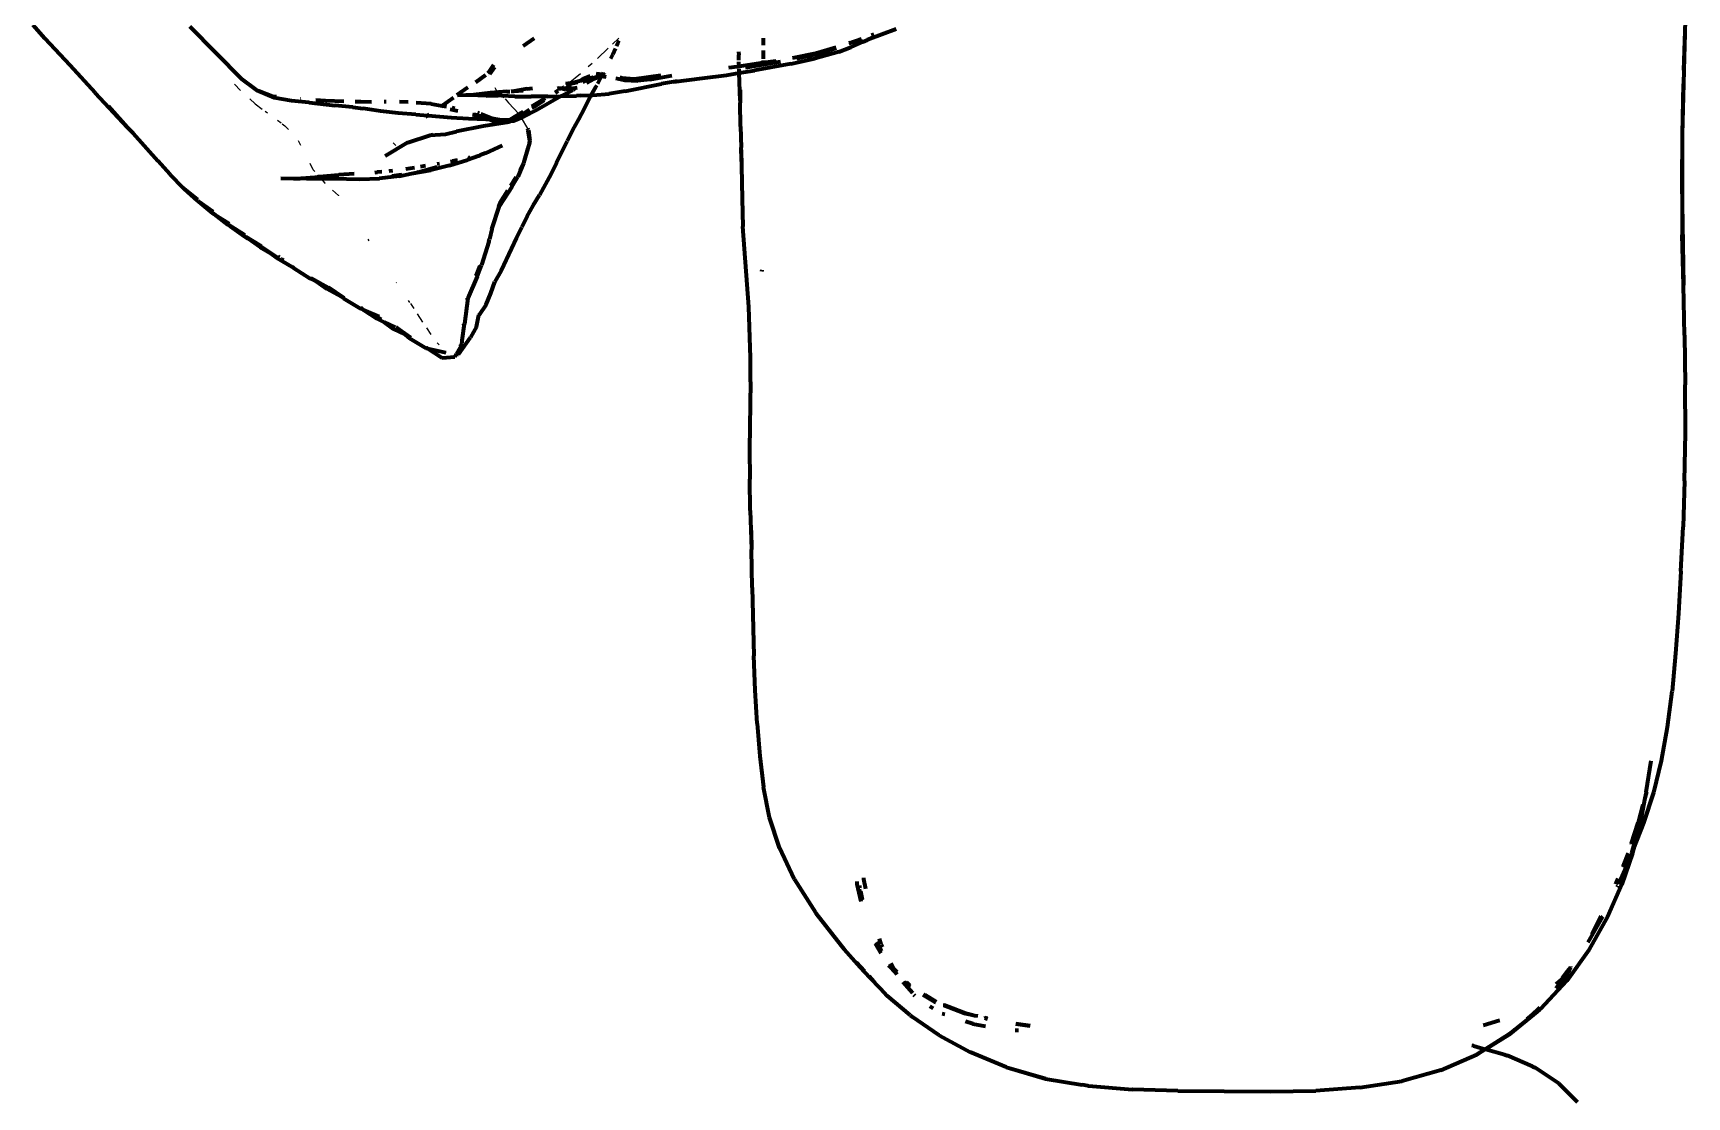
# Model space of a CAD drawing. Header units: millimetres. Extents: x 4307 to 31003, y 2809 to 20009.
# Drawn here: x 7275.3 to 7703.9, y 6480.9 to 6756.7 of the extents above; entities that cross this region are included whole.
import ezdxf

# ---------------------------------------------------------------- set-up
doc = ezdxf.new("R2010")
doc.units = ezdxf.units.MM
doc.layers.add('ProfileEdges', color=7, linetype='Continuous')

msp = doc.modelspace()

# ---------------------------------------------------------------- linework, layer by layer
for p, q in [((7427.03, 6755.34), (7425.39, 6753.8)), ((7424.31, 6752.79), (7421.5, 6750.14)), ((7413.91, 6743.62), (7417.1, 6746.18)), ((7420.11, 6748.83), (7419.15, 6747.93)), ((7327.5, 6743.46), (7329.02, 6741.85)), ((7394.9, 6742.62), (7395.18, 6742.09)), ((7395.18, 6742.09), (7395.88, 6741.36)), ((7411.45, 6742.36), (7411.27, 6741.69)), ((7412.7, 6742.66), (7412.74, 6742.69)), ((7413.45, 6743.26), (7413.56, 6743.34)), ((7413.56, 6743.34), (7413.91, 6743.62)), ((7331.4, 6739.61), (7332.78, 6738.34)), ((7332.78, 6738.34), (7334.6, 6737)), ((7395.88, 6741.36), (7396.75, 6740.45)), ((7396.75, 6740.45), (7397.29, 6739.9)), ((7397.57, 6739.61), (7398.51, 6738.64)), ((7398.51, 6738.64), (7401.13, 6735.76)), ((7335.37, 6736.44), (7336, 6735.98)), ((7338.58, 6734.1), (7339.52, 6733.41)), ((7401.17, 6735.71), (7401.21, 6735.66)), ((7401.51, 6735.33), (7401.21, 6735.66)), ((7401.82, 6734.81), (7401.51, 6735.33)), ((7401.86, 6734.75), (7401.82, 6734.81)), ((7403.49, 6732), (7401.86, 6734.75)), ((7339.83, 6733.18), (7340.53, 6732.67)), ((7341.46, 6731.68), (7340.53, 6732.67)), ((7344.67, 6727.53), (7344.08, 6728.76)), ((7347.88, 6721.27), (7347.04, 6722.86)), ((7347.88, 6721.27), (7348.31, 6720.77)), ((7348.99, 6719.99), (7349.44, 6719.47)), ((7349.44, 6719.47), (7349.87, 6718.98)), ((7349.87, 6718.98), (7350.86, 6717.83)), ((7350.86, 6717.83), (7350.94, 6717.75)), ((7352.82, 6716.01), (7354.37, 6714.57)), ((7354.37, 6714.57), (7354.4, 6714.53)), ((7362.04, 6703.3), (7362.3, 6702.85)), ((7369.44, 6691.99), (7369.38, 6692.07)), ((7372.93, 6686.87), (7372.58, 6687.4)), ((7373.99, 6685.26), (7373.14, 6686.56)), ((7376.31, 6681.76), (7374.9, 6683.88)), ((7378.45, 6678.53), (7377.28, 6680.29)), ((7379.96, 6676.43), (7380.46, 6675.9)), ((7382.24, 6674.02), (7382.31, 6673.94))]:
    msp.add_line(p, q)
at = {"layer": 'ProfileEdges', "lineweight": 211}
for p, q in [((7703.06, 6747.09), (7703.86, 6769.6)), ((7278.29, 6755.27), (7275.26, 6758.71)), ((7284.85, 6748.27), (7278.29, 6755.27)), ((7322.62, 6751.59), (7315.86, 6758.38)), ((7402.23, 6753.35), (7405.1, 6755.41)), ((7426.8, 6754.04), (7427.19, 6754.79)), ((7464.49, 6755.36), (7464.47, 6753.54)), ((7486.99, 6754.13), (7489.93, 6755.2)), ((7487.72, 6754.3), (7489.97, 6755.11)), ((7490.29, 6754.39), (7491.49, 6754.97)), ((7498.97, 6757.72), (7491.49, 6754.97)), ((7491.49, 6754.97), (7493.32, 6755.86)), ((7492.54, 6756.15), (7493.17, 6756.38)), ((7492.68, 6756.09), (7493.2, 6756.28)), ((7703.31, 6756.56), (7703.06, 6747.09)), ((7322.62, 6751.59), (7329.36, 6744.71)), ((7425.02, 6750.07), (7425.54, 6751.11)), ((7425.54, 6751.11), (7426.23, 6752.73)), ((7426.48, 6753.3), (7426.8, 6754.04)), ((7458.11, 6751.88), (7458.12, 6751.06)), ((7458.16, 6749.65), (7458.12, 6751.06)), ((7464.46, 6752.14), (7464.45, 6750.04)), ((7478.04, 6751.38), (7472.08, 6750.23)), ((7475.87, 6750.63), (7473.22, 6750.04)), ((7475.87, 6750.63), (7481.87, 6752.26)), ((7484.11, 6751.84), (7477.87, 6750.07)), ((7483.28, 6752.99), (7478.04, 6751.38)), ((7483.42, 6752.8), (7481.87, 6752.26)), ((7484.11, 6751.84), (7487.21, 6753.03)), ((7486.99, 6754.13), (7486.67, 6754.04)), ((7487.72, 6754.3), (7486.72, 6753.95)), ((7487.21, 6753.03), (7490.29, 6754.39)), ((7490.23, 6754.51), (7490.13, 6754.47)), ((7291.33, 6741.23), (7284.85, 6748.27)), ((7393.1, 6746.3), (7393.17, 6746.37)), ((7393.17, 6746.37), (7393.11, 6746.27)), ((7394.62, 6748.49), (7393.17, 6746.37)), ((7393.17, 6746.37), (7394.89, 6747.88)), ((7393.62, 6746), (7394.89, 6747.88)), ((7422.84, 6745.97), (7421.22, 6746.11)), ((7422.84, 6745.97), (7423.13, 6746.49)), ((7454.95, 6745.82), (7458.27, 6746.35)), ((7456.37, 6747.74), (7455.51, 6747.66)), ((7458.21, 6748.02), (7456.37, 6747.74)), ((7458.21, 6748.02), (7458.17, 6749.28)), ((7464.44, 6748.94), (7458.21, 6748.02)), ((7458.22, 6747.76), (7458.21, 6748.02)), ((7458.25, 6746.71), (7458.23, 6747.4)), ((7458.27, 6746.35), (7458.26, 6746.41)), ((7458.27, 6746.35), (7462.23, 6746.98)), ((7458.49, 6739.23), (7458.27, 6746.35)), ((7459.87, 6747.79), (7460.39, 6747.86)), ((7460.39, 6747.86), (7464.44, 6748.54)), ((7471.62, 6748.68), (7462.23, 6746.98)), ((7464.45, 6749.61), (7464.44, 6748.94)), ((7467.84, 6749.45), (7464.44, 6748.94)), ((7464.44, 6748.54), (7469, 6749.31)), ((7464.44, 6748.94), (7464.44, 6748.54)), ((7464.44, 6748.54), (7464.44, 6748.08)), ((7471.62, 6748.68), (7477.87, 6750.07)), ((7703.06, 6747.09), (7702.94, 6743.52)), ((7333.05, 6741.99), (7329.36, 6744.71)), ((7333.05, 6741.99), (7333.24, 6741.92)), ((7333.29, 6741.77), (7333.05, 6741.99)), ((7387.95, 6742.55), (7385.12, 6740.56)), ((7392.47, 6745.74), (7389.89, 6743.92)), ((7393.21, 6745.74), (7393.19, 6745.77)), ((7402.31, 6741.82), (7399.17, 6741.54)), ((7403.28, 6742.25), (7399.91, 6741.66)), ((7399.91, 6741.66), (7402.31, 6741.82)), ((7403.28, 6742.25), (7404.68, 6742.39)), ((7411.28, 6742.41), (7411.63, 6742.58)), ((7411.45, 6742.36), (7411.28, 6742.41)), ((7412.17, 6742.31), (7411.45, 6742.36)), ((7411.45, 6742.36), (7412.01, 6742.2)), ((7412.01, 6742.2), (7412.17, 6742.31)), ((7412.17, 6742.31), (7412.44, 6742.49)), ((7412.58, 6742.28), (7412.17, 6742.31)), ((7412.24, 6740.46), (7415.15, 6741.86)), ((7412.33, 6742.65), (7412.44, 6742.49)), ((7412.44, 6742.49), (7412.7, 6742.66)), ((7412.44, 6742.49), (7412.58, 6742.28)), ((7414.79, 6742.66), (7412.58, 6742.28)), ((7412.58, 6742.28), (7413.29, 6742.05)), ((7412.64, 6742.68), (7412.7, 6742.66)), ((7413.91, 6743.62), (7413.29, 6743.54)), ((7415.78, 6742.4), (7413.29, 6742.05)), ((7413.43, 6743.3), (7413.56, 6743.34)), ((7413.56, 6743.34), (7416.37, 6743.97)), ((7413.56, 6743.34), (7415.05, 6743.78)), ((7415.05, 6743.78), (7413.91, 6743.62)), ((7415.05, 6743.78), (7417.13, 6744.4)), ((7416.37, 6743.97), (7415.05, 6743.78)), ((7415.78, 6742.4), (7415.15, 6741.86)), ((7415.94, 6742.53), (7415.78, 6742.4)), ((7416.25, 6742.46), (7415.78, 6742.4)), ((7416.25, 6742.46), (7416.3, 6742.49)), ((7417.37, 6744.46), (7416.96, 6744.12)), ((7417.13, 6744.4), (7417.37, 6744.46)), ((7417.37, 6744.46), (7420.42, 6745.29)), ((7417.77, 6744.79), (7417.37, 6744.46)), ((7417.75, 6743.99), (7420.42, 6745.29)), ((7417.77, 6744.79), (7419.59, 6745.6)), ((7418.81, 6743.82), (7420.49, 6744.72)), ((7421.96, 6745.5), (7418.82, 6744.39)), ((7418.82, 6744.39), (7420.9, 6745.01)), ((7420.9, 6745.01), (7419.06, 6744.17)), ((7420.49, 6744.72), (7419.06, 6744.17)), ((7419.93, 6740.59), (7421.11, 6742.69)), ((7422.5, 6745.49), (7420.49, 6744.72)), ((7420.49, 6744.72), (7421.23, 6745.11)), ((7421.96, 6745.5), (7420.9, 6745.01)), ((7420.9, 6745.01), (7421.23, 6745.11)), ((7421.11, 6742.69), (7421.37, 6743.18)), ((7421.23, 6745.11), (7421.96, 6745.5)), ((7421.23, 6745.11), (7422.5, 6745.49)), ((7421.61, 6743.64), (7422.57, 6745.49)), ((7422.74, 6745.8), (7421.71, 6745.59)), ((7421.71, 6745.59), (7422.11, 6745.55)), ((7422.11, 6745.55), (7421.96, 6745.5)), ((7422.15, 6745.55), (7422.11, 6745.55)), ((7422.71, 6745.74), (7422.15, 6745.55)), ((7422.67, 6745.67), (7422.15, 6745.55)), ((7422.15, 6745.55), (7422.5, 6745.49)), ((7422.5, 6745.49), (7422.57, 6745.49)), ((7422.57, 6745.49), (7422.59, 6745.52)), ((7422.57, 6745.49), (7423.78, 6745.38)), ((7423.49, 6745.87), (7422.59, 6745.52)), ((7422.59, 6745.52), (7423.53, 6745.8)), ((7422.59, 6745.52), (7422.67, 6745.67)), ((7423.49, 6745.87), (7422.67, 6745.67)), ((7422.67, 6745.67), (7422.71, 6745.74)), ((7422.71, 6745.74), (7422.74, 6745.8)), ((7422.74, 6745.8), (7422.84, 6745.97)), ((7423.1, 6745.87), (7422.74, 6745.8)), ((7423.28, 6745.92), (7422.84, 6745.97)), ((7423.28, 6745.92), (7423.1, 6745.87)), ((7423.36, 6745.92), (7423.28, 6745.92)), ((7423.43, 6745.97), (7423.36, 6745.92)), ((7423.45, 6745.94), (7423.36, 6745.92)), ((7423.47, 6745.91), (7423.36, 6745.92)), ((7426.32, 6744.99), (7428.59, 6744.5)), ((7427.87, 6745), (7427.3, 6745.14)), ((7431.09, 6744.71), (7427.87, 6745)), ((7428.59, 6744.5), (7431.91, 6744.29)), ((7428.7, 6741.67), (7438.11, 6743.53)), ((7437.93, 6745.73), (7431.09, 6744.71)), ((7435.07, 6744.63), (7431.91, 6744.29)), ((7435.07, 6744.63), (7440.78, 6745.66)), ((7441.27, 6744.07), (7438.11, 6743.53)), ((7441.27, 6744.07), (7448.62, 6745)), ((7442.23, 6744.24), (7441.27, 6744.07)), ((7448.62, 6745), (7454.95, 6745.82)), ((7458.47, 6741.99), (7458.49, 6739.23)), ((7702.87, 6743.52), (7702.62, 6730.48)), ((7702.94, 6743.52), (7702.62, 6730.48)), ((7291.33, 6741.23), (7299.71, 6732.26)), ((7299.71, 6732.26), (7294.77, 6737.73)), ((7337.71, 6739.94), (7333.29, 6741.77)), ((7333.77, 6741.72), (7337.35, 6740.38)), ((7337.35, 6740.38), (7338.32, 6740.25)), ((7342.25, 6739.17), (7337.71, 6739.94)), ((7346.81, 6738.67), (7342.25, 6739.17)), ((7344.58, 6739.58), (7344.51, 6739.59)), ((7346.81, 6738.67), (7353.59, 6737.95)), ((7351.02, 6739.09), (7348.51, 6739.28)), ((7355.77, 6738.98), (7351.02, 6739.09)), ((7358.17, 6737.5), (7353.59, 6737.95)), ((7360.23, 6738.87), (7358.71, 6738.9)), ((7362.98, 6738.82), (7360.23, 6738.87)), ((7366.77, 6738.85), (7366.27, 6738.83)), ((7372.45, 6738.75), (7370.26, 6738.88)), ((7378.45, 6738.39), (7374.5, 6738.63)), ((7378.45, 6738.39), (7381.3, 6737.86)), ((7381.3, 6737.86), (7380.95, 6737.61)), ((7384.19, 6739.9), (7381.3, 6737.86)), ((7381.3, 6737.86), (7382.42, 6737.65)), ((7389.51, 6740.72), (7385.23, 6740.55)), ((7388.32, 6740.59), (7385.23, 6740.55)), ((7392.64, 6740.39), (7388.32, 6740.59)), ((7393.78, 6741.19), (7389.51, 6740.72)), ((7392.64, 6740.39), (7395.77, 6740.51)), ((7395.88, 6741.36), (7393.78, 6741.19)), ((7396.75, 6740.45), (7395.77, 6740.51)), ((7398.05, 6741.54), (7395.88, 6741.36)), ((7400.08, 6740.25), (7396.75, 6740.45)), ((7398.05, 6741.54), (7398.83, 6741.59)), ((7399.91, 6741.66), (7399.17, 6741.54)), ((7399.22, 6741.62), (7399.91, 6741.66)), ((7400.08, 6740.25), (7404.35, 6740.21)), ((7408.64, 6740.24), (7404.35, 6740.21)), ((7407.95, 6739.7), (7404.52, 6737.64)), ((7404.63, 6737.31), (7405.1, 6737.6)), ((7405.1, 6737.6), (7407.68, 6739.29)), ((7412.02, 6740.33), (7405.71, 6736.67)), ((7408.64, 6740.24), (7412.02, 6740.33)), ((7411.27, 6741.69), (7410.58, 6741.27)), ((7410.64, 6741.23), (7410.99, 6741.46)), ((7410.99, 6741.46), (7411.27, 6741.69)), ((7412.24, 6740.46), (7412.02, 6740.33)), ((7412.02, 6740.33), (7416.1, 6740.43)), ((7417.12, 6740.47), (7416.1, 6740.43)), ((7417.12, 6740.47), (7419.93, 6740.59)), ((7418.07, 6737.09), (7419.53, 6739.9)), ((7419.53, 6739.9), (7419.93, 6740.59)), ((7419.93, 6740.59), (7420.35, 6740.61)), ((7420.35, 6740.61), (7424.56, 6740.98)), ((7428.7, 6741.67), (7424.56, 6740.98)), ((7458.49, 6739.23), (7458.51, 6738.65)), ((7458.55, 6732.5), (7458.51, 6738.65)), ((7358.17, 6737.5), (7360.8, 6737.11)), ((7365.34, 6736.44), (7360.8, 6737.11)), ((7369.84, 6735.93), (7365.34, 6736.44)), ((7374.43, 6735.55), (7369.84, 6735.93)), ((7374.43, 6735.55), (7377.54, 6735.31)), ((7377.54, 6735.31), (7376.97, 6734.93)), ((7377.91, 6735.55), (7377.54, 6735.31)), ((7377.54, 6735.31), (7383.57, 6734.84)), ((7385.32, 6736.44), (7383.31, 6736.87)), ((7383.57, 6734.84), (7388.11, 6734.54)), ((7383.84, 6737.39), (7384.58, 6737.25)), ((7385.32, 6736.44), (7385.35, 6736.41)), ((7388.11, 6734.54), (7392.62, 6734.39)), ((7389.11, 6735.58), (7391.77, 6734.99)), ((7389.93, 6735.48), (7389.36, 6735.6)), ((7391.77, 6734.99), (7389.93, 6735.48)), ((7390.87, 6735.88), (7390.45, 6735.98)), ((7391.33, 6735.77), (7394.13, 6734.6)), ((7391.77, 6734.99), (7393.36, 6734.41)), ((7391.77, 6734.99), (7392.36, 6734.89)), ((7398.61, 6733.64), (7391.96, 6732.57)), ((7392.36, 6734.89), (7394.25, 6734.44)), ((7392.36, 6734.89), (7394.13, 6734.6)), ((7392.62, 6734.39), (7393.36, 6734.41)), ((7393.36, 6734.41), (7394.25, 6734.44)), ((7393.36, 6734.41), (7395.82, 6733.52)), ((7394.13, 6734.6), (7394.65, 6734.39)), ((7394.13, 6734.6), (7396.55, 6734.2)), ((7394.65, 6734.39), (7394.25, 6734.44)), ((7394.65, 6734.39), (7395.23, 6734.15)), ((7396.17, 6734.19), (7394.65, 6734.39)), ((7395.23, 6734.15), (7396.17, 6734.19)), ((7395.82, 6733.52), (7397.86, 6733.97)), ((7395.82, 6733.52), (7398.52, 6733.88)), ((7398.83, 6733.78), (7395.82, 6733.52)), ((7396.17, 6734.19), (7396.55, 6734.2)), ((7397.86, 6733.97), (7396.17, 6734.19)), ((7396.55, 6734.2), (7398.95, 6734.31)), ((7396.55, 6734.2), (7397.86, 6733.97)), ((7397.86, 6733.97), (7397.92, 6733.98)), ((7397.92, 6733.98), (7399.92, 6734.42)), ((7398.52, 6733.88), (7397.92, 6733.98)), ((7399.45, 6734.14), (7398.52, 6733.88)), ((7398.83, 6733.78), (7398.61, 6733.64)), ((7399.45, 6734.14), (7398.83, 6733.78)), ((7399.73, 6733.85), (7398.83, 6733.78)), ((7401.21, 6735.66), (7398.95, 6734.31)), ((7401.82, 6734.81), (7399.45, 6734.14)), ((7399.92, 6734.42), (7399.45, 6734.14)), ((7401.86, 6734.75), (7399.73, 6733.85)), ((7401.51, 6735.33), (7399.92, 6734.42)), ((7399.92, 6734.42), (7401.82, 6734.81)), ((7402.3, 6736.32), (7401.21, 6735.66)), ((7401.9, 6735.6), (7401.51, 6735.33)), ((7402.34, 6734.96), (7401.82, 6734.81)), ((7402.34, 6734.96), (7401.86, 6734.75)), ((7401.9, 6735.6), (7403.95, 6736.88)), ((7405.71, 6736.67), (7402.34, 6734.96)), ((7416.63, 6734.27), (7415.07, 6731.49)), ((7418.07, 6737.09), (7416.63, 6734.27)), ((7299.71, 6732.26), (7301.16, 6730.71)), ((7301.16, 6730.71), (7307.59, 6723.54)), ((7372.37, 6728.35), (7378.17, 6730.19)), ((7378.17, 6730.19), (7382.15, 6730.48)), ((7378.17, 6730.19), (7378.89, 6730.42)), ((7382.15, 6730.48), (7385.02, 6731.22)), ((7391.96, 6732.57), (7385.02, 6731.22)), ((7403.54, 6731.7), (7403.49, 6732)), ((7403.64, 6731.52), (7403.54, 6731.7)), ((7404.01, 6728.8), (7403.58, 6731.45)), ((7403.64, 6731.52), (7404.01, 6728.8)), ((7415.07, 6731.49), (7413.69, 6728.67)), ((7458.55, 6732.5), (7458.78, 6727.03)), ((7702.62, 6730.48), (7702.51, 6717.44)), ((7702.62, 6730.48), (7702.65, 6712.45)), ((7372.37, 6728.35), (7366.47, 6724.82)), ((7369.03, 6728), (7368.88, 6727.83)), ((7390.57, 6724.82), (7387.94, 6723.83)), ((7390.72, 6724.85), (7390.57, 6724.82)), ((7390.72, 6724.85), (7391.16, 6725.04)), ((7392.53, 6725.56), (7391.16, 6725.04)), ((7396.82, 6727.53), (7392.53, 6725.56)), ((7403.93, 6728.21), (7402.35, 6722.98)), ((7403.46, 6726.86), (7402.35, 6722.98)), ((7404.01, 6728.8), (7403.84, 6728.18)), ((7403.93, 6728.21), (7404.01, 6728.8)), ((7410.9, 6723.04), (7413.69, 6728.67)), ((7458.79, 6726.44), (7458.78, 6727.03)), ((7458.96, 6722.37), (7458.79, 6726.44)), ((7458.79, 6726.44), (7458.98, 6713.72)), ((7310.75, 6720.05), (7307.59, 6723.54)), ((7363.85, 6720.59), (7364.47, 6720.64)), ((7365.62, 6720.74), (7364.47, 6720.64)), ((7368.37, 6720.99), (7367.45, 6720.9)), ((7374.07, 6721.75), (7371.87, 6721.43)), ((7373.37, 6720.28), (7378.33, 6721.17)), ((7373.37, 6720.28), (7375.08, 6720.65)), ((7375.08, 6720.65), (7380, 6722.02)), ((7375.22, 6720.77), (7375.12, 6720.74)), ((7376.95, 6722.25), (7375.64, 6722.02)), ((7383.22, 6722.35), (7378.33, 6721.17)), ((7379.98, 6722.79), (7380.61, 6722.9)), ((7383.22, 6722.35), (7387.94, 6723.83)), ((7383.48, 6723.42), (7383.99, 6723.51)), ((7385.29, 6723.77), (7383.99, 6723.51)), ((7388.04, 6724.16), (7388.36, 6724.25)), ((7388.07, 6724.25), (7388.49, 6724.38)), ((7388.49, 6724.38), (7388.09, 6724.33)), ((7388.53, 6724.42), (7388.49, 6724.38)), ((7402.35, 6722.98), (7400.89, 6719.46)), ((7401.47, 6721.13), (7402.35, 6722.98)), ((7410.9, 6723.04), (7409.49, 6720.19)), ((7310.75, 6720.05), (7314.12, 6716.57)), ((7314.12, 6716.57), (7314.18, 6716.54)), ((7314.39, 6716.35), (7314.18, 6716.54)), ((7317.98, 6713.45), (7314.39, 6716.35)), ((7317.84, 6713.24), (7314.39, 6716.35)), ((7339.49, 6719.08), (7343.5, 6718.99)), ((7342.77, 6718.92), (7343.5, 6718.99)), ((7343.5, 6718.99), (7343.59, 6718.99)), ((7343.59, 6718.99), (7349.44, 6719.47)), ((7343.59, 6718.99), (7344.29, 6718.97)), ((7344.29, 6718.97), (7344.5, 6718.97)), ((7346.24, 6718.92), (7344.5, 6718.97)), ((7346.24, 6718.92), (7349.87, 6718.98)), ((7349.44, 6719.47), (7349.51, 6719.48)), ((7349.51, 6719.48), (7354.52, 6719.93)), ((7349.87, 6718.98), (7353.07, 6719.03)), ((7353.07, 6719.03), (7359.97, 6718.85)), ((7358.43, 6720.21), (7354.52, 6719.93)), ((7359.97, 6718.85), (7365.08, 6719)), ((7370.12, 6719.58), (7365.08, 6719)), ((7368.31, 6719.59), (7370.87, 6719.99)), ((7370.74, 6719.92), (7368.31, 6719.59)), ((7370.12, 6719.58), (7373.37, 6720.28)), ((7399.33, 6716.88), (7396.14, 6711.88)), ((7399.06, 6717.08), (7400.49, 6719.34)), ((7399.33, 6716.88), (7400.89, 6719.46)), ((7409.49, 6720.19), (7406.52, 6714.65)), ((7702.57, 6717.44), (7702.65, 6712.45)), ((7317.84, 6713.24), (7317.93, 6713.21)), ((7317.93, 6713.21), (7318.17, 6713)), ((7318.17, 6713), (7321.77, 6710.03)), ((7321.97, 6710.32), (7318.17, 6713)), ((7394.15, 6705.85), (7396.14, 6711.88)), ((7396.23, 6712.61), (7395.89, 6711.66)), ((7396.23, 6712.61), (7398.29, 6715.87)), ((7403.33, 6709.21), (7404.86, 6711.97)), ((7404.86, 6711.97), (7406.52, 6714.65)), ((7458.98, 6713.72), (7459.23, 6706.53)), ((7702.65, 6712.45), (7702.66, 6704.4)), ((7702.65, 6712.45), (7702.96, 6691.35)), ((7321.77, 6710.03), (7322.22, 6709.74)), ((7322.22, 6709.74), (7321.82, 6710.05)), ((7322.22, 6709.74), (7326.05, 6707.3)), ((7325.76, 6706.99), (7322.22, 6709.74)), ((7403.33, 6709.21), (7401.9, 6706.42)), ((7326.36, 6706.63), (7325.76, 6706.99)), ((7330.18, 6704.34), (7325.87, 6706.99)), ((7325.87, 6706.99), (7326.36, 6706.63)), ((7330.18, 6704.34), (7326.36, 6706.63)), ((7326.36, 6706.63), (7329.93, 6704.03)), ((7329.93, 6704.03), (7330.89, 6703.47)), ((7330.43, 6703.85), (7330.3, 6703.9)), ((7334.38, 6701.47), (7330.43, 6703.85)), ((7330.89, 6703.47), (7330.43, 6703.85)), ((7330.89, 6703.47), (7334.38, 6701.47)), ((7334.11, 6701.16), (7330.89, 6703.47)), ((7393.38, 6702.66), (7393.53, 6703.28)), ((7394.15, 6705.85), (7393.53, 6703.28)), ((7400.5, 6703.57), (7399.23, 6700.75)), ((7400.5, 6703.57), (7401.9, 6706.42)), ((7460.71, 6685.73), (7459.23, 6706.53)), ((7702.96, 6691.35), (7702.66, 6704.4)), ((7334.11, 6701.16), (7336.8, 6699.62)), ((7334.36, 6701.38), (7338.56, 6698.61)), ((7334.36, 6701.38), (7336.8, 6699.62)), ((7336.8, 6699.62), (7338.42, 6698.45)), ((7336.8, 6699.62), (7338.56, 6698.61)), ((7393.33, 6702.61), (7391.48, 6696.52)), ((7393.38, 6702.66), (7393.33, 6702.61)), ((7399.23, 6700.75), (7396.54, 6695.09)), ((7338.42, 6698.45), (7342.42, 6696.08)), ((7339.08, 6698.53), (7338.75, 6698.77)), ((7339.69, 6698.09), (7339.65, 6698.11)), ((7340.16, 6697.74), (7339.69, 6698.09)), ((7340.16, 6697.74), (7340.22, 6697.71)), ((7342.79, 6695.81), (7342.42, 6696.08)), ((7342.42, 6696.08), (7342.82, 6695.85)), ((7342.79, 6695.81), (7347.11, 6693.11)), ((7390.31, 6693.63), (7391.48, 6696.52)), ((7390.31, 6694.34), (7391.11, 6696.38)), ((7396.54, 6695.09), (7394.91, 6692.23)), ((7464.08, 6695.36), (7464.07, 6694.91)), ((7347.11, 6693.11), (7348.45, 6692.44)), ((7347.25, 6693.26), (7351.74, 6690.78)), ((7347.25, 6693.26), (7348.45, 6692.44)), ((7348.45, 6692.44), (7351.4, 6690.41)), ((7348.45, 6692.44), (7351.74, 6690.78)), ((7355.21, 6688.36), (7351.4, 6690.41)), ((7355.9, 6687.98), (7351.81, 6690.78)), ((7355.21, 6688.36), (7351.81, 6690.78)), ((7390.31, 6693.63), (7387.95, 6687.94)), ((7390.08, 6693.81), (7390.31, 6694.34)), ((7393.93, 6689.27), (7394.91, 6692.23)), ((7703.25, 6678.38), (7702.96, 6691.35)), ((7355.9, 6687.98), (7355.21, 6688.36)), ((7355.82, 6687.92), (7355.21, 6688.36)), ((7355.82, 6687.92), (7360.13, 6685.28)), ((7387.95, 6687.94), (7387.1, 6681.35)), ((7387.72, 6687.81), (7387.68, 6687.57)), ((7392.65, 6686.37), (7390.86, 6683.65)), ((7392.65, 6686.37), (7393.93, 6689.27)), ((7360.13, 6685.28), (7360.92, 6684.94)), ((7360.64, 6685.22), (7360.18, 6685.43)), ((7360.18, 6685.43), (7360.47, 6685.24)), ((7360.92, 6684.94), (7364.38, 6682.68)), ((7360.92, 6684.94), (7364.91, 6683.25)), ((7364.38, 6682.68), (7366.25, 6681.79)), ((7364.59, 6683.03), (7365.24, 6682.55)), ((7364.59, 6683.03), (7365.51, 6682.51)), ((7390.2, 6680.59), (7390.81, 6683.57)), ((7390.86, 6683.65), (7390.81, 6683.57)), ((7390.89, 6683.77), (7390.86, 6683.65)), ((7461.17, 6672.5), (7460.71, 6685.73)), ((7366.25, 6681.79), (7368.57, 6680.06)), ((7366.25, 6681.79), (7369.05, 6680.46)), ((7368.57, 6680.06), (7371.66, 6678.55)), ((7369.28, 6680.49), (7369.32, 6680.49)), ((7369.32, 6680.49), (7373.16, 6677.82)), ((7369.32, 6680.49), (7371.66, 6678.55)), ((7371.66, 6678.55), (7373.16, 6677.82)), ((7371.66, 6678.55), (7372.82, 6677.61)), ((7372.82, 6677.61), (7377.13, 6675.03)), ((7385.52, 6673.37), (7388.61, 6677.78)), ((7386.48, 6676.98), (7387.1, 6681.35)), ((7386.88, 6681.07), (7386.9, 6681.25)), ((7390.2, 6680.59), (7388.61, 6677.78)), ((7703.25, 6678.38), (7703.44, 6665.55)), ((7377.13, 6675.03), (7377.57, 6674.93)), ((7377.23, 6675.15), (7377.33, 6675.08)), ((7377.33, 6675.08), (7377.41, 6675.1)), ((7377.57, 6674.93), (7381.31, 6672.51)), ((7377.57, 6674.93), (7382.19, 6673.89)), ((7384.55, 6672.8), (7384.95, 6673.45)), ((7384.95, 6673.45), (7384.99, 6673.49)), ((7384.99, 6673.49), (7385.04, 6673.59)), ((7384.99, 6673.49), (7385.52, 6673.37)), ((7385.04, 6673.59), (7386.29, 6675.6)), ((7385.97, 6675.47), (7386.08, 6675.68)), ((7386.29, 6675.6), (7386.38, 6676.3)), ((7386.38, 6676.3), (7386.42, 6676.37)), ((7386.42, 6676.37), (7386.48, 6676.98)), ((7381.31, 6672.51), (7384.55, 6672.8)), ((7461.14, 6666.29), (7461.17, 6672.5)), ((7461.14, 6666.29), (7460.94, 6648.82)), ((7703.48, 6652.95), (7703.44, 6665.55)), ((7703.27, 6640.65), (7703.48, 6652.95)), ((7460.94, 6648.82), (7461.02, 6641.05)), ((7461.08, 6632.97), (7461.02, 6641.05)), ((7703.27, 6640.65), (7702.87, 6628.71)), ((7461.08, 6632.97), (7461.45, 6622.91)), ((7461.37, 6627.79), (7461.45, 6622.91)), ((7702.31, 6617.22), (7702.87, 6628.71)), ((7461.45, 6622.91), (7461.45, 6622.81)), ((7461.61, 6612.99), (7461.45, 6622.81)), ((7702.31, 6617.22), (7701.65, 6606.24)), ((7461.61, 6612.99), (7462.02, 6595.24)), ((7701.65, 6606.24), (7700.93, 6595.85)), ((7462.38, 6586.39), (7462.02, 6595.24)), ((7700.93, 6595.85), (7700.03, 6586.04)), ((7462.91, 6577.7), (7462.38, 6586.39)), ((7698.86, 6576.78), (7700.03, 6586.04)), ((7462.91, 6577.7), (7463.63, 6569.28)), ((7697.31, 6568.07), (7698.86, 6576.78)), ((7463.63, 6569.28), (7464.58, 6561.26)), ((7693.28, 6559.89), (7694.55, 6568.08)), ((7695.26, 6559.87), (7697.31, 6568.07)), ((7466.14, 6553.4), (7464.58, 6561.26)), ((7692.97, 6558.33), (7691.71, 6551.97)), ((7692.72, 6551.97), (7695.26, 6559.87)), ((7693.39, 6559.89), (7692.97, 6558.33)), ((7693.28, 6559.89), (7692.97, 6558.33)), ((7468.68, 6545.48), (7466.14, 6553.4)), ((7692.44, 6556.6), (7691.25, 6551.98)), ((7692.25, 6555.41), (7691.25, 6551.98)), ((7692.25, 6555.41), (7691.31, 6551.98)), ((7691.46, 6551.97), (7692.25, 6555.41)), ((7692.25, 6555.41), (7692.35, 6556.06)), ((7689.46, 6546.61), (7691.25, 6551.98)), ((7691.31, 6551.98), (7689.46, 6546.61)), ((7691.71, 6551.97), (7689.51, 6544.11)), ((7691.71, 6551.97), (7690.05, 6545.17)), ((7690.05, 6545.17), (7692.72, 6551.97)), ((7691.31, 6551.98), (7691.25, 6551.98)), ((7472.49, 6537.35), (7468.68, 6545.48)), ((7689.46, 6546.48), (7689.46, 6546.61)), ((7689.63, 6544.11), (7690.05, 6545.17)), ((7690.05, 6545.17), (7689.79, 6544.11)), ((7689.63, 6544.11), (7686.11, 6536.09)), ((7689.79, 6544.11), (7687.01, 6536.05)), ((7687.31, 6540.87), (7687.2, 6540.47)), ((7688.63, 6544.11), (7687.31, 6540.87)), ((7688.67, 6544.11), (7687.31, 6540.87)), ((7688.63, 6544.11), (7688.67, 6544.11)), ((7472.56, 6537.25), (7472.49, 6537.35)), ((7472.56, 6537.25), (7478, 6528.71)), ((7488.7, 6536.74), (7488.78, 6536.08)), ((7488.78, 6536.08), (7489.77, 6531.61)), ((7490.45, 6537.71), (7490.49, 6537.34)), ((7490.49, 6537.34), (7491.01, 6534.91)), ((7685.94, 6537.51), (7685.37, 6536.11)), ((7685.95, 6537.36), (7685.45, 6536.11)), ((7489.36, 6535.11), (7489.31, 6535.33)), ((7490.07, 6531.95), (7489.43, 6534.78)), ((7489.57, 6535.08), (7489.45, 6535.62)), ((7490.24, 6532.13), (7489.75, 6534.27)), ((7683.31, 6527.6), (7687.01, 6536.05)), ((7685.88, 6535.61), (7685.72, 6535.28)), ((7478, 6528.71), (7478.11, 6528.57)), ((7478.11, 6528.57), (7478.16, 6528.49)), ((7484.79, 6520.05), (7478.16, 6528.49)), ((7681.97, 6527.58), (7678.17, 6520.92)), ((7683.31, 6527.6), (7678.53, 6519.11)), ((7681.5, 6527.58), (7679.36, 6523.59)), ((7681.58, 6527.58), (7679.36, 6523.59)), ((7681.56, 6527.72), (7681.5, 6527.58)), ((7682.03, 6527.69), (7681.97, 6527.58)), ((7679.36, 6523.59), (7679.12, 6523.06)), ((7484.79, 6520.05), (7485.52, 6519.26)), ((7485.49, 6519.27), (7484.79, 6520.05)), ((7485.49, 6519.27), (7489.64, 6514.53)), ((7493.49, 6520.66), (7495, 6518.2)), ((7493.73, 6520.93), (7495.12, 6518.69)), ((7493.84, 6521.01), (7493.83, 6521.03)), ((7495.16, 6518.86), (7493.84, 6521.01)), ((7495.05, 6520.48), (7494.6, 6521.87)), ((7495.05, 6520.48), (7495.39, 6519.82)), ((7678.53, 6519.11), (7672.72, 6511.01)), ((7488.65, 6515.85), (7488.67, 6515.82)), ((7488.67, 6515.82), (7490.7, 6513.63)), ((7496.98, 6514.96), (7497.02, 6514.89)), ((7498.88, 6512.99), (7497.02, 6514.89)), ((7497.24, 6515.25), (7497.51, 6514.81)), ((7497.67, 6514.75), (7497.32, 6515.33)), ((7497.51, 6514.81), (7498.42, 6513.9)), ((7497.56, 6515.59), (7498.32, 6514.09)), ((7498.32, 6514.09), (7497.67, 6514.75)), ((7673.74, 6514.52), (7673.81, 6514.7)), ((7489.64, 6514.53), (7492.14, 6511.88)), ((7490.72, 6513.6), (7490.7, 6513.63)), ((7491.92, 6512.3), (7493.25, 6510.85)), ((7492.14, 6511.88), (7494.89, 6509.02)), ((7499.07, 6513.33), (7498.32, 6514.09)), ((7498.32, 6514.09), (7498.42, 6513.9)), ((7498.42, 6513.9), (7499.07, 6513.24)), ((7498.42, 6513.9), (7498.88, 6512.99)), ((7498.88, 6512.99), (7498.93, 6512.9)), ((7498.93, 6512.9), (7499.11, 6512.69)), ((7499.1, 6512.77), (7498.93, 6512.9)), ((7500.7, 6510.79), (7503.13, 6507.89)), ((7502.13, 6509.68), (7501.08, 6510.75)), ((7501.59, 6510.71), (7501.64, 6510.7)), ((7502.42, 6509.91), (7501.64, 6510.7)), ((7672.72, 6511.01), (7665.93, 6503.68)), ((7669.95, 6509.09), (7671.53, 6510.94)), ((7670.01, 6510.14), (7670.29, 6510.48)), ((7671.55, 6510.88), (7670.25, 6509.36)), ((7671.65, 6511.71), (7670.29, 6510.48)), ((7673.46, 6513.76), (7671.53, 6510.94)), ((7671.55, 6510.88), (7671.53, 6510.94)), ((7673.63, 6514.21), (7671.55, 6511.16)), ((7671.55, 6510.88), (7673.46, 6513.76)), ((7671.59, 6511.49), (7673.74, 6514.52)), ((7671.65, 6511.76), (7673.02, 6513.6)), ((7671.65, 6511.71), (7671.65, 6511.76)), ((7673.02, 6513.6), (7673.74, 6514.52)), ((7673.46, 6513.76), (7673.53, 6513.96)), ((7494.89, 6509.02), (7496.64, 6507.16)), ((7502.57, 6502.08), (7496.64, 6507.16)), ((7502.6, 6509.39), (7502.13, 6509.68)), ((7502.42, 6509.91), (7502.44, 6509.84)), ((7503.54, 6507.4), (7503.75, 6507.15)), ((7505.95, 6507.38), (7505.9, 6507.38)), ((7505.95, 6507.38), (7508.96, 6505.57)), ((7508.76, 6505.64), (7505.95, 6507.38)), ((7506.34, 6507.38), (7506.29, 6507.38)), ((7506.34, 6507.38), (7509.3, 6505.58)), ((7509.27, 6505.55), (7506.34, 6507.38)), ((7670.21, 6509.33), (7670.25, 6509.36)), ((7502.57, 6502.08), (7503.1, 6501.66)), ((7507.66, 6504.48), (7508.5, 6503.95)), ((7508.96, 6505.57), (7508.76, 6505.64)), ((7508.96, 6505.57), (7509.2, 6505.47)), ((7511.51, 6502.26), (7510.88, 6502.47)), ((7511.1, 6504.74), (7511.25, 6504.75)), ((7516.92, 6502.57), (7511.25, 6504.75)), ((7511.25, 6504.75), (7516.68, 6502.61)), ((7511.4, 6504.76), (7517.42, 6502.49)), ((7516.68, 6502.61), (7516.92, 6502.57)), ((7516.92, 6502.57), (7517.03, 6502.53)), ((7517.03, 6502.53), (7517.06, 6502.52)), ((7517.06, 6502.52), (7517.42, 6502.49)), ((7517.38, 6502.4), (7517.06, 6502.52)), ((7519.31, 6501.94), (7517.38, 6502.4)), ((7519.31, 6501.94), (7517.42, 6502.49)), ((7520.11, 6501.85), (7519.31, 6501.94)), ((7665.04, 6502.98), (7658, 6497.22)), ((7659.51, 6498.6), (7665.04, 6502.98)), ((7663.11, 6501.67), (7665.17, 6503.48)), ((7665.19, 6503.44), (7663.11, 6501.67)), ((7665.07, 6503), (7665.04, 6502.98)), ((7665.68, 6503.5), (7665.07, 6503)), ((7665.17, 6503.48), (7665.65, 6504.03)), ((7665.19, 6503.44), (7665.17, 6503.48)), ((7665.65, 6504.03), (7665.19, 6503.44)), ((7665.76, 6504.12), (7665.65, 6504.03)), ((7665.93, 6503.68), (7665.68, 6503.5)), ((7509.98, 6496.95), (7503.1, 6501.66)), ((7518.84, 6499.84), (7516.94, 6500.47)), ((7518.84, 6499.84), (7522.08, 6499.3)), ((7521.95, 6501.42), (7521.73, 6501.37)), ((7521.95, 6501.42), (7522.59, 6501.27)), ((7522.58, 6501.23), (7521.95, 6501.42)), ((7521.95, 6501.42), (7522.57, 6501.19)), ((7530.56, 6498.12), (7529.76, 6498.18)), ((7533.69, 6499.37), (7529.93, 6499.89)), ((7533.59, 6499.33), (7529.93, 6499.89)), ((7529.93, 6499.85), (7533.59, 6499.33)), ((7530.6, 6498.13), (7530.56, 6498.12)), ((7655.32, 6500.77), (7651.02, 6499.47)), ((7658.21, 6497.53), (7658.11, 6497.48)), ((7658.21, 6497.53), (7658.97, 6498.14)), ((7658.97, 6498.14), (7659, 6498.16)), ((7659, 6498.16), (7659.1, 6498.24)), ((7659.1, 6498.24), (7659.13, 6498.27)), ((7659.13, 6498.27), (7659.28, 6498.41)), ((7659.28, 6498.41), (7659.51, 6498.6)), ((7663.11, 6501.67), (7662.39, 6501.12)), ((7509.98, 6496.95), (7518.09, 6492.55)), ((7648.51, 6494.13), (7648.08, 6494.27)), ((7648.51, 6494.13), (7650.27, 6493.66)), ((7649.37, 6491.93), (7651.57, 6493.31)), ((7651.57, 6493.31), (7649.4, 6491.93)), ((7650.29, 6493.65), (7651.57, 6493.31)), ((7651.62, 6493.29), (7651.57, 6493.31)), ((7657.76, 6497.19), (7651.62, 6493.29)), ((7657.88, 6497.12), (7651.62, 6493.29)), ((7651.62, 6493.29), (7657.78, 6497.12)), ((7651.62, 6493.29), (7656.56, 6491.96)), ((7658.11, 6497.48), (7657.76, 6497.19)), ((7657.76, 6497.19), (7657.78, 6497.12)), ((7658.11, 6497.48), (7657.78, 6497.12)), ((7658, 6497.22), (7657.88, 6497.12)), ((7518.15, 6492.51), (7518.09, 6492.55)), ((7527.43, 6488.64), (7518.15, 6492.51)), ((7640.07, 6487.9), (7649.37, 6491.93)), ((7649.4, 6491.93), (7649.37, 6491.93)), ((7656.56, 6491.96), (7657.2, 6491.69)), ((7657.2, 6491.69), (7657.23, 6491.68)), ((7663.85, 6488.82), (7657.23, 6491.68)), ((7527.47, 6488.64), (7527.43, 6488.64)), ((7527.47, 6488.64), (7537.65, 6485.7)), ((7527.47, 6488.64), (7537.63, 6485.63)), ((7537.63, 6485.63), (7547.14, 6484.07)), ((7619.11, 6483.33), (7629.96, 6485.02)), ((7640.07, 6487.9), (7629.96, 6485.02)), ((7663.85, 6488.82), (7664.46, 6488.59)), ((7670.43, 6484.56), (7664.46, 6488.59)), ((7548.57, 6483.8), (7547.14, 6484.07)), ((7548.57, 6483.8), (7548.76, 6483.79)), ((7548.76, 6483.79), (7560.06, 6482.84)), ((7560.19, 6482.84), (7560.06, 6482.84)), ((7571.9, 6482.47), (7560.19, 6482.84)), ((7571.9, 6482.47), (7595.9, 6482.31)), ((7595.9, 6482.31), (7607.7, 6482.52)), ((7619.11, 6483.33), (7607.7, 6482.52)), ((7670.64, 6484.37), (7670.43, 6484.56)), ((7670.64, 6484.37), (7675.46, 6479.54))]:
    msp.add_line(p, q, dxfattribs=at)

doc.saveas('drawing.dxf')
